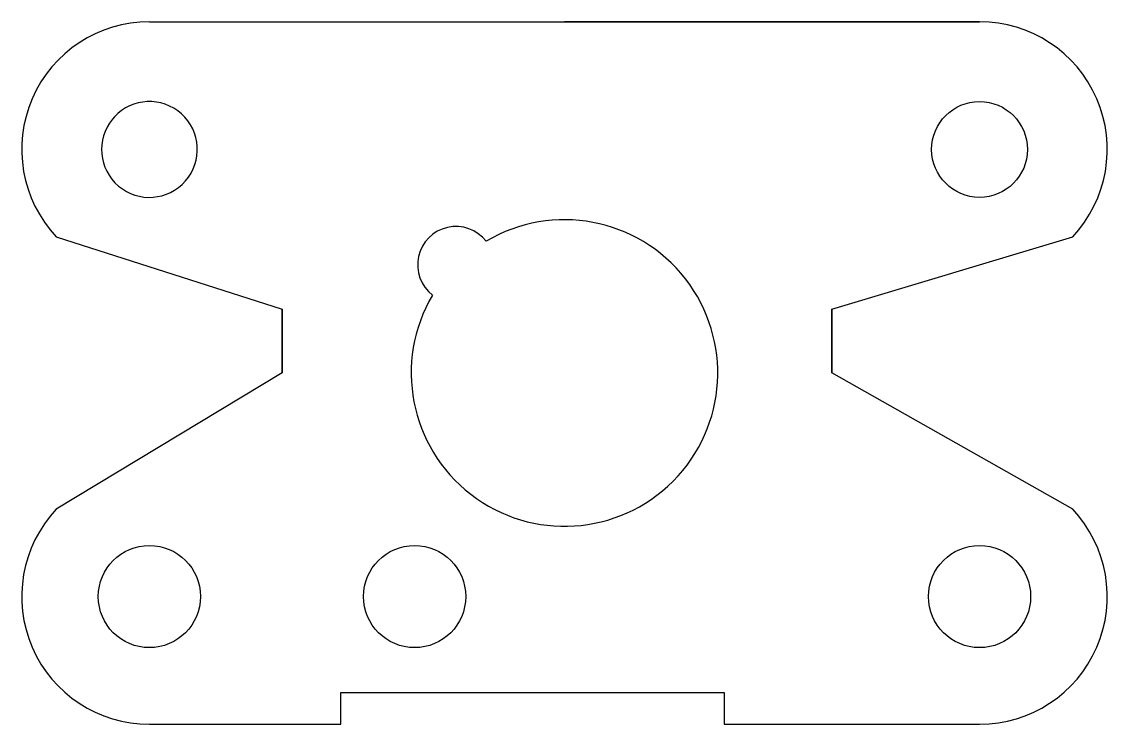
# Model space of a CAD drawing. Header units: metres. Extents: x 1255 to 1425, y 1629 to 1739.
import ezdxf

# ---------------------------------------------------------------- set-up
doc = ezdxf.new("R2010")
doc.units = ezdxf.units.M

msp = doc.modelspace()

# ---------------------------------------------------------------- linework, layer by layer
for p, q in [((1274.57, 1738.68), (1404.57, 1738.68)), ((1404.57, 1738.68), (1339.57, 1738.68)), ((1339.57, 1738.68), (1404.57, 1738.68)), ((1404.57, 1738.68), (1404.57, 1738.68)), ((1259.99, 1704.99), (1295.34, 1693.68)), ((1381.44, 1693.68), (1419.16, 1704.99)), ((1295.34, 1683.68), (1295.34, 1693.68)), ((1295.34, 1693.68), (1295.34, 1683.68)), ((1381.44, 1693.68), (1381.44, 1683.68)), ((1381.44, 1693.68), (1381.44, 1683.68)), ((1381.44, 1683.68), (1381.44, 1693.68)), ((1295.34, 1683.68), (1259.99, 1662.37)), ((1419.16, 1662.37), (1381.44, 1683.68)), ((1304.57, 1628.68), (1304.57, 1633.68)), ((1304.57, 1633.68), (1364.57, 1633.68)), ((1304.57, 1628.68), (1304.57, 1633.68)), ((1364.57, 1633.68), (1364.57, 1628.68)), ((1274.57, 1628.68), (1304.57, 1628.68)), ((1274.57, 1628.68), (1304.57, 1628.68)), ((1364.57, 1628.68), (1404.57, 1628.68))]:
    msp.add_line(p, q)
msp.add_lwpolyline([(1269.08, 1723.79), (1268.77, 1723.43)])
for centre, radius in [((1404.57, 1718.68), 7.5), ((1274.57, 1648.68), 8), ((1316.1, 1648.68), 8), ((1404.57, 1648.68), 8)]:
    msp.add_circle(centre, radius)
for centre, radius, start, end in [((1274.57, 1718.68), 20, 90, 223.179), ((1274.57, 1718.68), 20, 90, 223.179), ((1404.57, 1718.68), 20, 316.821, 90), ((1274.57, 1718.68), 7.5, 140.6965, 137.0451), ((1339.57, 1683.68), 24, 149.4665, 120.7435), ((1322.57, 1700.62), 6, 37.9242, 232.2857), ((1274.57, 1648.68), 20, 136.821, 270), ((1404.57, 1648.68), 20, 270, 43.179)]:
    msp.add_arc(centre, radius, start, end)

doc.saveas('drawing.dxf')
